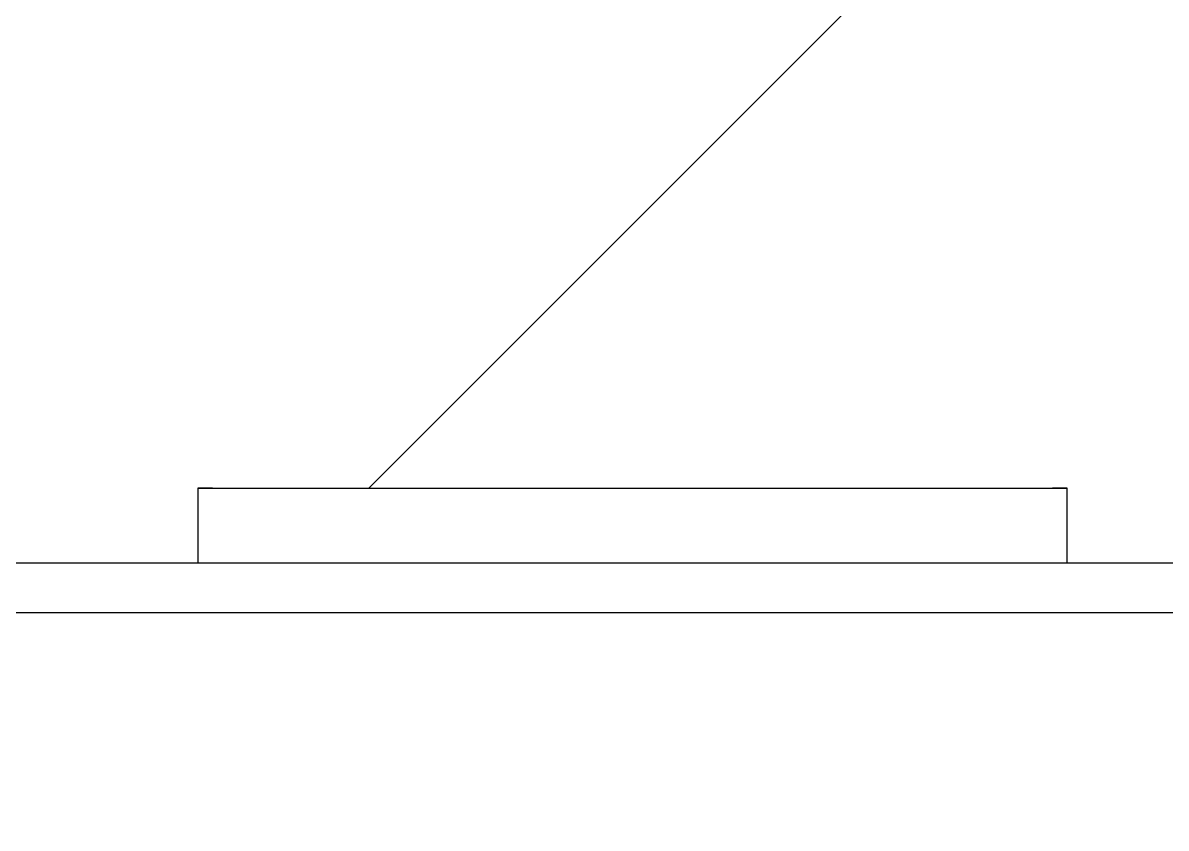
# Model space of a CAD drawing. Header units: millimetres. Extents: x 652937 to 1670132, y 1473552 to 2851037.
# Drawn here: x 818180.99 to 818227.01, y 1514611.74 to 1514644.15 of the extents above; entities that cross this region are included whole.
import ezdxf

# ---------------------------------------------------------------- set-up
doc = ezdxf.new("R2010")
doc.units = ezdxf.units.MM
doc.layers.add('000 - 0_HIDE_OBJ_FRAMING_DEF_SUB_1', color=1, linetype='Continuous')

# ---------------------------------------------------------------- blocks, each defined once
blk = doc.blocks.new('DPA_GM_Tactile Tile Line Base - Decision Tactile-24679764-ENT 3 ELE-4 Sheet')
at = {"layer": '000 - 0_HIDE_OBJ_FRAMING_DEF_SUB_1'}
for p, q in [((177465.9666191308, 102555.0000000003), (177465.9666191308, 102552.0000000003)), ((177466.5629171708, 102555.0000000002), (177465.9666191307, 102555.0000000002)), ((177465.9666191307, 102555.0000000002), (177466.5629171707, 102555.0000000002)), ((177465.9666191308, 102555.0000000003), (177465.9666191308, 102552.0000000003)), ((177466.5629171707, 102555.0000000002), (177465.9666191308, 102555.0000000002)), ((177465.9666191308, 102555.0000000002), (177466.5629171707, 102555.0000000002)), ((177465.9666191308, 102555.0000000003), (177465.9666191308, 102552.0000000003)), ((177466.5629171707, 102555.0000000002), (177465.9666191308, 102555.0000000002)), ((177465.9666191308, 102555.0000000002), (177466.5629171707, 102555.0000000002)), ((177465.9666191308, 102555.0000000003), (177465.9666191308, 102552.0000000003)), ((177466.5629171707, 102555.0000000002), (177465.9666191307, 102555.0000000002)), ((177465.9666191307, 102555.0000000002), (177466.5629171707, 102555.0000000002)), ((177465.9666191308, 102555.0000000003), (177465.9666191308, 102552.0000000003)), ((177466.5629171708, 102555.0000000002), (177465.9666191307, 102555.0000000002)), ((177465.9666191307, 102555.0000000002), (177466.5629171708, 102555.0000000002)), ((177465.9666191308, 102555.0000000003), (177465.9666191308, 102552.0000000003)), ((177466.5629171707, 102555.0000000002), (177465.9666191308, 102555.0000000002)), ((177465.9666191308, 102555.0000000002), (177466.5629171708, 102555.0000000002)), ((177465.9666191308, 102555.0000000003), (177465.9666191308, 102552.0000000003)), ((177466.5629171708, 102555.0000000002), (177465.9666191308, 102555.0000000002)), ((177465.9666191308, 102555.0000000002), (177466.5629171707, 102555.0000000002)), ((177465.9666191308, 102555.0000000003), (177465.9666191308, 102552.0000000003)), ((177466.5629171707, 102555.0000000002), (177465.9666191307, 102555.0000000002)), ((177465.9666191307, 102555.0000000002), (177466.5629171708, 102555.0000000002)), ((177465.9666191308, 102555.0000000003), (177465.9666191308, 102552.0000000003)), ((177466.5629171708, 102555.0000000002), (177465.9666191308, 102555.0000000002)), ((177465.9666191308, 102555.0000000002), (177466.5629171707, 102555.0000000002)), ((177465.9666191308, 102555.0000000003), (177465.9666191308, 102552.0000000003)), ((177466.5629171708, 102555.0000000002), (177465.9666191308, 102555.0000000002)), ((177465.9666191308, 102555.0000000002), (177466.5629171708, 102555.0000000002)), ((177465.9666191308, 102555.0000000003), (177465.9666191308, 102552.0000000003)), ((177466.5629171708, 102555.0000000002), (177465.9666191308, 102555.0000000002)), ((177465.9666191308, 102555.0000000002), (177466.5629171708, 102555.0000000002)), ((177465.9666191308, 102555.0000000003), (177465.9666191308, 102552.0000000003)), ((177466.5629171708, 102555.0000000002), (177465.9666191308, 102555.0000000002)), ((177465.9666191308, 102555.0000000002), (177466.5629171708, 102555.0000000002)), ((177465.9666191308, 102555.0000000003), (177465.9666191308, 102552.0000000003)), ((177466.5629171708, 102555.0000000002), (177465.9666191308, 102555.0000000002)), ((177465.9666191308, 102555.0000000002), (177466.5629171708, 102555.0000000002)), ((177465.9666191308, 102555.0000000003), (177465.9666191308, 102552.0000000003)), ((177466.5629171708, 102555.0000000002), (177465.9666191308, 102555.0000000002)), ((177465.9666191308, 102555.0000000002), (177466.5629171708, 102555.0000000002)), ((177465.9666191309, 102555.0000000003), (177465.9666191309, 102552.0000000003)), ((177466.5629171708, 102555.0000000002), (177465.9666191308, 102555.0000000002)), ((177465.9666191308, 102555.0000000002), (177466.5629171708, 102555.0000000002)), ((177465.9666191308, 102555.0000000003), (177465.9666191308, 102552.0000000003)), ((177466.5629171708, 102555.0000000002), (177465.9666191308, 102555.0000000002)), ((177465.9666191308, 102555.0000000002), (177466.5629171708, 102555.0000000002)), ((177465.9666191308, 102555.0000000003), (177465.9666191308, 102552.0000000003)), ((177466.5629171708, 102555.0000000002), (177465.9666191308, 102555.0000000002)), ((177465.9666191308, 102555.0000000002), (177466.5629171708, 102555.0000000002)), ((177465.9666191309, 102555.0000000003), (177465.9666191309, 102552.0000000003)), ((177466.5629171708, 102555.0000000002), (177465.9666191308, 102555.0000000002)), ((177465.9666191308, 102555.0000000002), (177466.5629171708, 102555.0000000002)), ((177465.9666191309, 102555.0000000003), (177465.9666191309, 102552.0000000003)), ((177466.5629171708, 102555.0000000002), (177465.9666191308, 102555.0000000002)), ((177465.9666191308, 102555.0000000002), (177466.5629171708, 102555.0000000002)), ((177465.9666191309, 102555.0000000003), (177465.9666191309, 102552.0000000003)), ((177466.5629171708, 102555.0000000002), (177465.9666191309, 102555.0000000002)), ((177465.9666191309, 102555.0000000002), (177466.5629171708, 102555.0000000002)), ((177465.9666191309, 102555.0000000003), (177465.9666191309, 102552.0000000003)), ((177466.5629171708, 102555.0000000002), (177465.9666191308, 102555.0000000002)), ((177465.9666191308, 102555.0000000002), (177466.5629171708, 102555.0000000002)), ((177465.9666191308, 102555.0000000003), (177465.9666191308, 102552.0000000003)), ((177466.5629171708, 102555.0000000002), (177465.9666191308, 102555.0000000002)), ((177465.9666191308, 102555.0000000002), (177466.5629171708, 102555.0000000002)), ((177465.9666191309, 102555.0000000003), (177465.9666191309, 102552.0000000003)), ((177466.5629171708, 102555.0000000002), (177465.9666191308, 102555.0000000002)), ((177465.9666191308, 102555.0000000002), (177466.5629171708, 102555.0000000002)), ((177465.9666191309, 102555.0000000003), (177465.9666191309, 102552.0000000003)), ((177466.5629171708, 102555.0000000002), (177465.9666191309, 102555.0000000002)), ((177465.9666191309, 102555.0000000002), (177466.5629171708, 102555.0000000002)), ((177465.9666191309, 102555.0000000003), (177465.9666191309, 102552.0000000003)), ((177466.5629171708, 102555.0000000002), (177465.9666191309, 102555.0000000002)), ((177465.9666191309, 102555.0000000002), (177466.5629171708, 102555.0000000002)), ((177465.9666191309, 102555.0000000003), (177465.9666191309, 102552.0000000003)), ((177466.5629171708, 102555.0000000002), (177465.9666191308, 102555.0000000002)), ((177465.9666191308, 102555.0000000002), (177466.5629171708, 102555.0000000002)), ((177465.9666191309, 102555.0000000003), (177465.9666191309, 102552.0000000003)), ((177466.5629171708, 102555.0000000002), (177465.9666191308, 102555.0000000002)), ((177465.9666191308, 102555.0000000002), (177466.5629171708, 102555.0000000002)), ((177465.9666191309, 102555.0000000003), (177465.9666191309, 102552.0000000003)), ((177466.5629171708, 102555.0000000002), (177465.9666191309, 102555.0000000002)), ((177465.9666191309, 102555.0000000002), (177466.5629171708, 102555.0000000002)), ((177465.9666191309, 102555.0000000003), (177465.9666191309, 102552.0000000003)), ((177466.5629171708, 102555.0000000002), (177465.9666191309, 102555.0000000002)), ((177465.9666191309, 102555.0000000002), (177466.5629171708, 102555.0000000002)), ((177465.9666191309, 102555.0000000003), (177465.9666191309, 102552.0000000003)), ((177466.5629171708, 102555.0000000002), (177465.9666191308, 102555.0000000002)), ((177465.9666191308, 102555.0000000002), (177466.5629171708, 102555.0000000002)), ((177465.9666191309, 102555.0000000003), (177465.9666191309, 102552.0000000003)), ((177466.5629171708, 102555.0000000002), (177465.9666191309, 102555.0000000002)), ((177465.9666191309, 102555.0000000002), (177466.5629171708, 102555.0000000002)), ((177465.966619131, 102555.0000000003), (177465.966619131, 102552.0000000003)), ((177466.5629171708, 102555.0000000002), (177465.9666191309, 102555.0000000002)), ((177465.9666191309, 102555.0000000002), (177466.5629171708, 102555.0000000002)), ((177465.9666191309, 102555.0000000003), (177465.9666191309, 102552.0000000003)), ((177466.5629171708, 102555.0000000002), (177465.9666191309, 102555.0000000002)), ((177465.9666191309, 102555.0000000002), (177466.5629171708, 102555.0000000002)), ((177465.966619131, 102555.0000000003), (177465.966619131, 102552.0000000003)), ((177466.5629171708, 102555.0000000002), (177465.9666191309, 102555.0000000002)), ((177465.9666191309, 102555.0000000002), (177466.5629171708, 102555.0000000002)), ((177465.9666191309, 102555.0000000003), (177465.9666191309, 102552.0000000003)), ((177466.5629171708, 102555.0000000002), (177465.9666191309, 102555.0000000002)), ((177465.9666191309, 102555.0000000002), (177466.5629171708, 102555.0000000002)), ((177465.966619131, 102555.0000000003), (177465.966619131, 102552.0000000003)), ((177466.5629171708, 102555.0000000002), (177465.9666191309, 102555.0000000002)), ((177465.9666191309, 102555.0000000002), (177466.5629171708, 102555.0000000002)), ((177465.966619131, 102555.0000000003), (177465.966619131, 102552.0000000003)), ((177466.5629171708, 102555.0000000002), (177465.9666191309, 102555.0000000002)), ((177465.9666191309, 102555.0000000002), (177466.5629171708, 102555.0000000002)), ((177465.966619131, 102555.0000000003), (177465.966619131, 102552.0000000003)), ((177466.5629171708, 102555.0000000002), (177465.9666191309, 102555.0000000002)), ((177465.9666191309, 102555.0000000002), (177466.5629171709, 102555.0000000002)), ((177465.966619131, 102555.0000000003), (177465.966619131, 102552.0000000003)), ((177466.5629171708, 102555.0000000002), (177465.9666191309, 102555.0000000002)), ((177465.9666191309, 102555.0000000002), (177466.5629171708, 102555.0000000002)), ((177465.966619131, 102555.0000000003), (177465.966619131, 102552.0000000003)), ((177466.5629171709, 102555.0000000002), (177465.9666191309, 102555.0000000002)), ((177465.9666191309, 102555.0000000002), (177466.5629171708, 102555.0000000002)), ((177465.966619131, 102555.0000000003), (177465.966619131, 102552.0000000003)), ((177466.5629171708, 102555.0000000002), (177465.9666191309, 102555.0000000002)), ((177465.9666191309, 102555.0000000002), (177466.5629171709, 102555.0000000002)), ((177465.966619131, 102555.0000000003), (177465.966619131, 102552.0000000003)), ((177466.5629171709, 102555.0000000002), (177465.966619131, 102555.0000000002)), ((177465.966619131, 102555.0000000002), (177466.5629171709, 102555.0000000002)), ((177465.966619131, 102555.0000000003), (177465.966619131, 102552.0000000003)), ((177466.5629171708, 102555.0000000002), (177465.9666191309, 102555.0000000002)), ((177465.9666191309, 102555.0000000002), (177466.5629171708, 102555.0000000002)), ((177465.966619131, 102555.0000000003), (177465.966619131, 102552.0000000003)), ((177466.5629171709, 102555.0000000002), (177465.966619131, 102555.0000000002)), ((177465.966619131, 102555.0000000002), (177466.5629171708, 102555.0000000002)), ((177465.966619131, 102555.0000000003), (177465.966619131, 102552.0000000003)), ((177466.5629171709, 102555.0000000002), (177465.966619131, 102555.0000000002)), ((177465.966619131, 102555.0000000002), (177466.5629171709, 102555.0000000002)), ((177465.966619131, 102555.0000000003), (177465.966619131, 102552.0000000003)), ((177466.5629171709, 102555.0000000002), (177465.966619131, 102555.0000000002)), ((177465.966619131, 102555.0000000002), (177466.5629171709, 102555.0000000002)), ((177465.966619131, 102555.0000000003), (177465.966619131, 102552.0000000003)), ((177466.5629171709, 102555.0000000002), (177465.966619131, 102555.0000000002)), ((177465.966619131, 102555.0000000002), (177466.5629171709, 102555.0000000002)), ((177465.966619131, 102555.0000000003), (177465.966619131, 102552.0000000003)), ((177466.5629171709, 102555.0000000002), (177465.966619131, 102555.0000000002)), ((177465.966619131, 102555.0000000002), (177466.5629171709, 102555.0000000002)), ((177465.966619131, 102555.0000000003), (177465.966619131, 102552.0000000003)), ((177466.5629171709, 102555.0000000002), (177465.966619131, 102555.0000000002)), ((177465.966619131, 102555.0000000002), (177466.5629171709, 102555.0000000002)), ((177465.966619131, 102555.0000000003), (177465.966619131, 102552.0000000003)), ((177466.5629171709, 102555.0000000002), (177465.966619131, 102555.0000000002)), ((177465.966619131, 102555.0000000002), (177466.5629171709, 102555.0000000002)), ((177465.966619131, 102555.0000000003), (177465.966619131, 102552.0000000003)), ((177466.5629171709, 102555.0000000002), (177465.966619131, 102555.0000000002)), ((177465.966619131, 102555.0000000002), (177466.5629171709, 102555.0000000002)), ((177465.966619131, 102555.0000000003), (177465.966619131, 102552.0000000003)), ((177466.5629171709, 102555.0000000002), (177465.966619131, 102555.0000000002)), ((177465.966619131, 102555.0000000002), (177466.5629171709, 102555.0000000002)), ((177465.966619131, 102555.0000000003), (177465.966619131, 102552.0000000003)), ((177466.562917171, 102555.0000000002), (177465.966619131, 102555.0000000002)), ((177465.966619131, 102555.0000000002), (177466.5629171709, 102555.0000000002)), ((177465.966619131, 102555.0000000003), (177465.966619131, 102552.0000000003)), ((177466.5629171709, 102555.0000000002), (177465.966619131, 102555.0000000002)), ((177465.966619131, 102555.0000000002), (177466.5629171709, 102555.0000000002)), ((177465.966619131, 102555.0000000003), (177465.966619131, 102552.0000000003)), ((177466.5629171709, 102555.0000000002), (177465.966619131, 102555.0000000002)), ((177465.966619131, 102555.0000000002), (177466.5629171709, 102555.0000000002)), ((177465.966619131, 102555.0000000003), (177465.966619131, 102552.0000000003)), ((177466.5629171709, 102555.0000000002), (177465.966619131, 102555.0000000002)), ((177465.966619131, 102555.0000000002), (177466.5629171709, 102555.0000000002)), ((177465.966619131, 102555.0000000003), (177465.966619131, 102552.0000000003)), ((177466.562917171, 102555.0000000002), (177465.966619131, 102555.0000000002)), ((177465.966619131, 102555.0000000002), (177466.5629171709, 102555.0000000002)), ((177465.966619131, 102555.0000000003), (177465.966619131, 102552.0000000003)), ((177466.5629171709, 102555.0000000002), (177465.966619131, 102555.0000000002)), ((177465.966619131, 102555.0000000002), (177466.562917171, 102555.0000000002)), ((177465.966619131, 102555.0000000003), (177465.966619131, 102552.0000000003)), ((177466.562917171, 102555.0000000002), (177465.966619131, 102555.0000000002)), ((177465.966619131, 102555.0000000002), (177466.5629171709, 102555.0000000002)), ((177465.966619131, 102555.0000000003), (177465.966619131, 102552.0000000003)), ((177466.5629171709, 102555.0000000002), (177465.966619131, 102555.0000000002)), ((177465.966619131, 102555.0000000002), (177466.562917171, 102555.0000000002)), ((177465.966619131, 102555.0000000003), (177465.966619131, 102552.0000000003)), ((177466.5629171709, 102555.0000000002), (177465.966619131, 102555.0000000002)), ((177465.966619131, 102555.0000000002), (177466.562917171, 102555.0000000002)), ((177465.966619131, 102555.0000000003), (177465.966619131, 102552.0000000003)), ((177466.562917171, 102555.0000000002), (177465.966619131, 102555.0000000002)), ((177465.966619131, 102555.0000000002), (177466.562917171, 102555.0000000002)), ((177465.966619131, 102555.0000000003), (177465.966619131, 102552.0000000003)), ((177466.562917171, 102555.0000000002), (177465.966619131, 102555.0000000002)), ((177465.966619131, 102555.0000000002), (177466.562917171, 102555.0000000002)), ((177465.9666191311, 102555.0000000003), (177465.9666191311, 102552.0000000003)), ((177466.562917171, 102555.0000000002), (177465.966619131, 102555.0000000002)), ((177465.966619131, 102555.0000000002), (177466.562917171, 102555.0000000002)), ((177465.966619131, 102555.0000000003), (177465.966619131, 102552.0000000003)), ((177466.562917171, 102555.0000000002), (177465.966619131, 102555.0000000002)), ((177465.966619131, 102555.0000000002), (177466.562917171, 102555.0000000002)), ((177465.966619131, 102555.0000000003), (177465.966619131, 102552.0000000003)), ((177466.562917171, 102555.0000000002), (177465.966619131, 102555.0000000002)), ((177465.966619131, 102555.0000000002), (177466.562917171, 102555.0000000002)), ((177465.9666191311, 102555.0000000003), (177465.9666191311, 102552.0000000003)), ((177466.562917171, 102555.0000000002), (177465.966619131, 102555.0000000002)), ((177465.966619131, 102555.0000000002), (177466.562917171, 102555.0000000002)), ((177465.9666191311, 102555.0000000003), (177465.9666191311, 102552.0000000003)), ((177466.562917171, 102555.0000000002), (177465.966619131, 102555.0000000002)), ((177465.966619131, 102555.0000000002), (177466.562917171, 102555.0000000002)), ((177465.966619131, 102555.0000000003), (177465.966619131, 102552.0000000003)), ((177466.562917171, 102555.0000000002), (177465.966619131, 102555.0000000002)), ((177465.966619131, 102555.0000000002), (177466.562917171, 102555.0000000002)), ((177465.966619131, 102555.0000000003), (177465.966619131, 102552.0000000003)), ((177466.562917171, 102555.0000000002), (177465.966619131, 102555.0000000002)), ((177465.966619131, 102555.0000000002), (177466.562917171, 102555.0000000002)), ((177465.9666191311, 102555.0000000003), (177465.9666191311, 102552.0000000003)), ((177466.562917171, 102555.0000000002), (177465.966619131, 102555.0000000002)), ((177465.966619131, 102555.0000000002), (177466.562917171, 102555.0000000002)), ((177465.9666191311, 102555.0000000003), (177465.9666191311, 102552.0000000003)), ((177466.562917171, 102555.0000000002), (177465.9666191311, 102555.0000000002)), ((177465.9666191311, 102555.0000000002), (177466.562917171, 102555.0000000002)), ((177465.9666191311, 102555.0000000003), (177465.9666191311, 102552.0000000003)), ((177466.562917171, 102555.0000000002), (177465.966619131, 102555.0000000002)), ((177465.966619131, 102555.0000000002), (177466.562917171, 102555.0000000002)), ((177465.9666191311, 102555.0000000003), (177465.9666191311, 102552.0000000003)), ((177466.562917171, 102555.0000000002), (177465.966619131, 102555.0000000002)), ((177465.966619131, 102555.0000000002), (177466.562917171, 102555.0000000002)), ((177465.9666191311, 102555.0000000003), (177465.9666191311, 102552.0000000003)), ((177466.562917171, 102555.0000000002), (177465.966619131, 102555.0000000002)), ((177465.966619131, 102555.0000000002), (177466.562917171, 102555.0000000002)), ((177465.9666191311, 102555.0000000003), (177465.9666191311, 102552.0000000003)), ((177466.562917171, 102555.0000000002), (177465.9666191311, 102555.0000000002)), ((177465.9666191311, 102555.0000000002), (177466.562917171, 102555.0000000002)), ((177465.9666191311, 102555.0000000003), (177465.9666191311, 102552.0000000003)), ((177466.562917171, 102555.0000000002), (177465.9666191311, 102555.0000000002)), ((177465.9666191311, 102555.0000000002), (177466.562917171, 102555.0000000002)), ((177465.9666191311, 102555.0000000003), (177465.9666191311, 102552.0000000003)), ((177466.562917171, 102555.0000000002), (177465.9666191311, 102555.0000000002)), ((177465.9666191311, 102555.0000000002), (177466.562917171, 102555.0000000002)), ((177465.9666191311, 102555.0000000003), (177465.9666191311, 102552.0000000003)), ((177466.562917171, 102555.0000000002), (177465.966619131, 102555.0000000002)), ((177465.966619131, 102555.0000000002), (177466.562917171, 102555.0000000002)), ((177465.9666191311, 102555.0000000003), (177465.9666191311, 102552.0000000003)), ((177466.562917171, 102555.0000000002), (177465.9666191311, 102555.0000000002)), ((177465.9666191311, 102555.0000000002), (177466.562917171, 102555.0000000002)), ((177465.9666191311, 102555.0000000003), (177465.9666191311, 102552.0000000003)), ((177466.562917171, 102555.0000000002), (177465.9666191311, 102555.0000000002)), ((177465.9666191311, 102555.0000000002), (177466.562917171, 102555.0000000002)), ((177465.9666191311, 102555.0000000003), (177465.9666191311, 102552.0000000003)), ((177466.562917171, 102555.0000000002), (177465.9666191311, 102555.0000000002)), ((177465.9666191311, 102555.0000000002), (177466.562917171, 102555.0000000002)), ((177465.9666191311, 102555.0000000003), (177465.9666191311, 102552.0000000003)), ((177466.562917171, 102555.0000000002), (177465.9666191311, 102555.0000000002)), ((177465.9666191311, 102555.0000000002), (177466.562917171, 102555.0000000002)), ((177465.9666191312, 102555.0000000003), (177465.9666191312, 102552.0000000003)), ((177466.562917171, 102555.0000000002), (177465.9666191311, 102555.0000000002)), ((177465.9666191311, 102555.0000000002), (177466.562917171, 102555.0000000002)), ((177465.9666191311, 102555.0000000003), (177465.9666191311, 102552.0000000003)), ((177466.562917171, 102555.0000000002), (177465.9666191311, 102555.0000000002)), ((177465.9666191311, 102555.0000000002), (177466.562917171, 102555.0000000002)), ((177465.9666191312, 102555.0000000003), (177465.9666191312, 102552.0000000003)), ((177466.562917171, 102555.0000000002), (177465.9666191311, 102555.0000000002)), ((177465.9666191311, 102555.0000000002), (177466.562917171, 102555.0000000002)), ((177465.9666191312, 102555.0000000003), (177465.9666191312, 102552.0000000003)), ((177466.562917171, 102555.0000000002), (177465.9666191311, 102555.0000000002)), ((177465.9666191311, 102555.0000000002), (177466.562917171, 102555.0000000002)), ((177465.9666191311, 102555.0000000003), (177465.9666191311, 102552.0000000003)), ((177466.562917171, 102555.0000000002), (177465.9666191311, 102555.0000000002)), ((177465.9666191311, 102555.0000000002), (177466.562917171, 102555.0000000002)), ((177465.9666191312, 102555.0000000003), (177465.9666191312, 102552.0000000003)), ((177466.562917171, 102555.0000000002), (177465.9666191311, 102555.0000000002)), ((177465.9666191311, 102555.0000000002), (177466.562917171, 102555.0000000002)), ((177465.9666191312, 102555.0000000003), (177465.9666191312, 102552.0000000003)), ((177466.562917171, 102555.0000000002), (177465.9666191311, 102555.0000000002)), ((177465.9666191311, 102555.0000000002), (177466.5629171711, 102555.0000000002)), ((177465.9666191312, 102555.0000000003), (177465.9666191312, 102552.0000000003)), ((177466.562917171, 102555.0000000002), (177465.9666191311, 102555.0000000002)), ((177465.9666191311, 102555.0000000002), (177466.562917171, 102555.0000000002)), ((177465.9666191312, 102555.0000000003), (177465.9666191312, 102552.0000000003)), ((177466.5629171711, 102555.0000000002), (177465.9666191311, 102555.0000000002)), ((177465.9666191311, 102555.0000000002), (177466.562917171, 102555.0000000002)), ((177465.9666191312, 102555.0000000003), (177465.9666191312, 102552.0000000003)), ((177466.562917171, 102555.0000000002), (177465.9666191311, 102555.0000000002)), ((177465.9666191311, 102555.0000000002), (177466.5629171711, 102555.0000000002)), ((177465.9666191312, 102555.0000000003), (177465.9666191312, 102552.0000000003)), ((177466.5629171711, 102555.0000000002), (177465.9666191312, 102555.0000000002)), ((177465.9666191312, 102555.0000000002), (177466.5629171711, 102555.0000000002)), ((177465.9666191312, 102555.0000000003), (177465.9666191312, 102552.0000000003)), ((177466.5629171711, 102555.0000000002), (177465.9666191311, 102555.0000000002)), ((177465.9666191311, 102555.0000000002), (177466.562917171, 102555.0000000002)), ((177465.9666191312, 102555.0000000003), (177465.9666191312, 102552.0000000003)), ((177466.562917171, 102555.0000000002), (177465.9666191312, 102555.0000000002)), ((177465.9666191312, 102555.0000000002), (177466.5629171711, 102555.0000000002)), ((177465.9666191312, 102555.0000000003), (177465.9666191312, 102552.0000000003)), ((177466.5629171711, 102555.0000000002), (177465.9666191312, 102555.0000000002)), ((177465.9666191312, 102555.0000000002), (177466.5629171711, 102555.0000000002)), ((177465.9666191312, 102555.0000000003), (177465.9666191312, 102552.0000000003)), ((177466.5629171711, 102555.0000000002), (177465.9666191312, 102555.0000000002)), ((177465.9666191312, 102555.0000000002), (177466.5629171711, 102555.0000000002)), ((177465.9666191312, 102555.0000000003), (177465.9666191312, 102552.0000000003)), ((177466.5629171711, 102555.0000000002), (177465.9666191312, 102555.0000000002)), ((177465.9666191312, 102555.0000000002), (177466.5629171711, 102555.0000000002)), ((177465.9666191312, 102555.0000000003), (177465.9666191312, 102552.0000000003)), ((177466.5629171711, 102555.0000000002), (177465.9666191312, 102555.0000000002)), ((177465.9666191312, 102555.0000000002), (177466.5629171711, 102555.0000000002)), ((177465.9666191312, 102555.0000000003), (177465.9666191312, 102552.0000000003)), ((177466.5629171711, 102555.0000000002), (177465.9666191312, 102555.0000000002)), ((177465.9666191312, 102555.0000000002), (177466.5629171711, 102555.0000000002)), ((177465.9666191312, 102555.0000000003), (177465.9666191312, 102552.0000000003)), ((177466.5629171711, 102555.0000000002), (177465.9666191312, 102555.0000000002)), ((177465.9666191312, 102555.0000000002), (177466.5629171711, 102555.0000000002)), ((177465.9666191312, 102555.0000000003), (177465.9666191312, 102552.0000000003)), ((177466.5629171711, 102555.0000000002), (177465.9666191312, 102555.0000000002)), ((177465.9666191312, 102555.0000000002), (177466.5629171712, 102555.0000000002)), ((177465.9666191312, 102555.0000000003), (177465.9666191312, 102552.0000000003)), ((177466.5629171712, 102555.0000000002), (177465.9666191312, 102555.0000000002)), ((177465.9666191312, 102555.0000000002), (177466.5629171711, 102555.0000000002)), ((177465.9666191312, 102555.0000000003), (177465.9666191312, 102552.0000000003)), ((177466.5629171712, 102555.0000000002), (177465.9666191312, 102555.0000000002)), ((177465.9666191312, 102555.0000000002), (177466.5629171712, 102555.0000000002)), ((177465.9666191312, 102555.0000000003), (177465.9666191312, 102552.0000000003)), ((177466.5629171711, 102555.0000000002), (177465.9666191312, 102555.0000000002)), ((177465.9666191312, 102555.0000000002), (177466.5629171712, 102555.0000000002)), ((177465.9666191313, 102555.0000000003), (177465.9666191313, 102552.0000000003)), ((177466.5629171711, 102555.0000000002), (177465.9666191312, 102555.0000000002)), ((177465.9666191312, 102555.0000000002), (177466.5629171712, 102555.0000000002)), ((177465.9666191312, 102555.0000000003), (177465.9666191312, 102552.0000000003)), ((177466.5629171712, 102555.0000000002), (177465.9666191312, 102555.0000000002)), ((177465.9666191312, 102555.0000000002), (177466.5629171712, 102555.0000000002)), ((177465.9666191312, 102555.0000000003), (177465.9666191312, 102552.0000000003)), ((177466.5629171712, 102555.0000000002), (177465.9666191312, 102555.0000000002)), ((177465.9666191312, 102555.0000000002), (177466.5629171712, 102555.0000000002)), ((177465.9666191313, 102555.0000000003), (177465.9666191313, 102552.0000000003)), ((177466.5629171712, 102555.0000000002), (177465.9666191312, 102555.0000000002)), ((177465.9666191312, 102555.0000000002), (177466.5629171712, 102555.0000000002)), ((177465.9666191313, 102555.0000000003), (177465.9666191313, 102552.0000000003)), ((177466.5629171712, 102555.0000000002), (177465.9666191312, 102555.0000000002)), ((177465.9666191312, 102555.0000000002), (177466.5629171712, 102555.0000000002)), ((177465.9666191312, 102555.0000000003), (177465.9666191312, 102552.0000000003)), ((177466.5629171712, 102555.0000000002), (177465.9666191312, 102555.0000000002)), ((177465.9666191312, 102555.0000000002), (177466.5629171712, 102555.0000000002)), ((177465.9666191313, 102555.0000000003), (177465.9666191313, 102552.0000000003)), ((177466.5629171712, 102555.0000000002), (177465.9666191312, 102555.0000000002)), ((177465.9666191312, 102555.0000000002), (177466.5629171712, 102555.0000000002)), ((177465.9666191313, 102555.0000000003), (177465.9666191313, 102552.0000000003)), ((177466.5629171712, 102555.0000000002), (177465.9666191312, 102555.0000000002)), ((177465.9666191312, 102555.0000000002), (177500.9666191313, 102555.0000000002)), ((177465.9666191312, 102555.0000000003), (177465.9666191312, 102552.0000000003)), ((177466.5629171711, 102555.0000000002), (177465.9666191312, 102555.0000000002)), ((177465.9666191312, 102555.0000000002), (177466.5629171711, 102555.0000000002)), ((177465.9666191312, 102555.0000000003), (177465.9666191312, 102552.0000000003)), ((177466.5629171711, 102555.0000000002), (177465.9666191312, 102555.0000000002)), ((177465.9666191312, 102555.0000000002), (177466.5629171711, 102555.0000000002)), ((177465.9666191312, 102555.0000000003), (177465.9666191312, 102552.0000000003)), ((177466.5629171711, 102555.0000000002), (177465.9666191312, 102555.0000000002)), ((177465.9666191312, 102555.0000000002), (177466.5629171711, 102555.0000000002)), ((177465.9666191312, 102555.0000000003), (177465.9666191312, 102552.0000000003)), ((177466.5629171711, 102555.0000000002), (177465.9666191312, 102555.0000000002)), ((177465.9666191312, 102555.0000000002), (177466.5629171711, 102555.0000000002)), ((177465.9666191312, 102555.0000000003), (177465.9666191312, 102552.0000000003)), ((177466.5629171711, 102555.0000000002), (177465.9666191312, 102555.0000000002)), ((177465.9666191312, 102555.0000000002), (177466.5629171711, 102555.0000000002)), ((177465.9666191312, 102555.0000000003), (177465.9666191312, 102552.0000000003)), ((177466.5629171711, 102555.0000000002), (177465.9666191312, 102555.0000000002)), ((177465.9666191312, 102555.0000000002), (177466.5629171711, 102555.0000000002)), ((177500.9666191307, 102555.0000000002), (177500.3703210909, 102555.0000000002)), ((177500.3703210908, 102555.0000000002), (177500.9666191307, 102555.0000000002)), ((177500.9666191308, 102555.0000000002), (177500.3703210908, 102555.0000000002)), ((177500.3703210908, 102555.0000000002), (177500.9666191308, 102555.0000000002)), ((177500.9666191308, 102555.0000000002), (177500.3703210908, 102555.0000000002)), ((177500.3703210909, 102555.0000000002), (177500.9666191308, 102555.0000000002)), ((177500.9666191307, 102555.0000000002), (177500.3703210909, 102555.0000000002)), ((177500.3703210909, 102555.0000000002), (177500.9666191307, 102555.0000000002)), ((177500.9666191308, 102555.0000000002), (177500.3703210909, 102555.0000000002)), ((177500.3703210909, 102555.0000000002), (177500.9666191308, 102555.0000000002)), ((177500.9666191309, 102555.0000000002), (177500.3703210908, 102555.0000000002)), ((177500.3703210908, 102555.0000000002), (177500.9666191309, 102555.0000000002)), ((177500.9666191308, 102555.0000000002), (177500.3703210909, 102555.0000000002)), ((177500.3703210908, 102555.0000000002), (177500.9666191308, 102555.0000000002)), ((177500.9666191307, 102555.0000000002), (177500.3703210909, 102555.0000000002)), ((177500.3703210909, 102555.0000000002), (177500.9666191307, 102555.0000000002)), ((177500.9666191308, 102555.0000000002), (177500.3703210909, 102555.0000000002)), ((177500.3703210909, 102555.0000000002), (177500.9666191308, 102555.0000000002)), ((177500.9666191308, 102555.0000000002), (177500.3703210909, 102555.0000000002)), ((177500.3703210908, 102555.0000000002), (177500.9666191308, 102555.0000000002)), ((177500.9666191308, 102555.0000000002), (177500.3703210909, 102555.0000000002)), ((177500.3703210909, 102555.0000000002), (177500.9666191308, 102555.0000000002)), ((177500.9666191309, 102555.0000000002), (177500.3703210909, 102555.0000000002)), ((177500.3703210909, 102555.0000000002), (177500.9666191309, 102555.0000000002)), ((177500.9666191308, 102555.0000000002), (177500.3703210909, 102555.0000000002)), ((177500.3703210909, 102555.0000000002), (177500.9666191308, 102555.0000000002)), ((177500.9666191308, 102555.0000000002), (177500.3703210909, 102555.0000000002)), ((177500.3703210909, 102555.0000000002), (177500.9666191308, 102555.0000000002)), ((177500.9666191308, 102555.0000000002), (177500.3703210909, 102555.0000000002)), ((177500.3703210909, 102555.0000000002), (177500.9666191308, 102555.0000000002)), ((177500.9666191308, 102555.0000000002), (177500.3703210909, 102555.0000000002)), ((177500.3703210909, 102555.0000000002), (177500.9666191308, 102555.0000000002)), ((177500.9666191309, 102555.0000000002), (177500.3703210909, 102555.0000000002)), ((177500.3703210909, 102555.0000000002), (177500.9666191309, 102555.0000000002)), ((177500.9666191309, 102555.0000000002), (177500.3703210909, 102555.0000000002)), ((177500.3703210909, 102555.0000000002), (177500.9666191309, 102555.0000000002)), ((177500.9666191308, 102555.0000000002), (177500.3703210909, 102555.0000000002)), ((177500.3703210909, 102555.0000000002), (177500.9666191308, 102555.0000000002)), ((177500.9666191309, 102555.0000000002), (177500.3703210909, 102555.0000000002)), ((177500.3703210909, 102555.0000000002), (177500.9666191309, 102555.0000000002)), ((177500.9666191308, 102555.0000000002), (177500.3703210909, 102555.0000000002)), ((177500.3703210909, 102555.0000000002), (177500.9666191308, 102555.0000000002)), ((177500.9666191308, 102555.0000000002), (177500.3703210909, 102555.0000000002)), ((177500.3703210909, 102555.0000000002), (177500.9666191308, 102555.0000000002)), ((177500.9666191309, 102555.0000000002), (177500.3703210909, 102555.0000000002)), ((177500.3703210909, 102555.0000000002), (177500.9666191309, 102555.0000000002)), ((177500.9666191309, 102555.0000000002), (177500.3703210909, 102555.0000000002)), ((177500.3703210909, 102555.0000000002), (177500.9666191309, 102555.0000000002)), ((177500.9666191309, 102555.0000000002), (177500.3703210909, 102555.0000000002)), ((177500.3703210909, 102555.0000000002), (177500.9666191309, 102555.0000000002)), ((177500.9666191309, 102555.0000000002), (177500.3703210909, 102555.0000000002)), ((177500.3703210909, 102555.0000000002), (177500.9666191309, 102555.0000000002)), ((177500.9666191309, 102555.0000000002), (177500.3703210909, 102555.0000000002)), ((177500.3703210909, 102555.0000000002), (177500.9666191309, 102555.0000000002)), ((177500.9666191309, 102555.0000000002), (177500.3703210909, 102555.0000000002)), ((177500.3703210909, 102555.0000000002), (177500.9666191309, 102555.0000000002)), ((177500.9666191309, 102555.0000000002), (177500.3703210909, 102555.0000000002)), ((177500.3703210909, 102555.0000000002), (177500.9666191309, 102555.0000000002)), ((177500.9666191309, 102555.0000000002), (177500.3703210909, 102555.0000000002)), ((177500.3703210909, 102555.0000000002), (177500.9666191309, 102555.0000000002)), ((177500.9666191309, 102555.0000000002), (177500.3703210909, 102555.0000000002)), ((177500.3703210909, 102555.0000000002), (177500.9666191309, 102555.0000000002)), ((177500.9666191309, 102555.0000000002), (177500.3703210909, 102555.0000000002)), ((177500.3703210909, 102555.0000000002), (177500.9666191309, 102555.0000000002)), ((177500.9666191309, 102555.0000000002), (177500.3703210909, 102555.0000000002)), ((177500.3703210909, 102555.0000000002), (177500.9666191309, 102555.0000000002)), ((177500.9666191309, 102555.0000000002), (177500.370321091, 102555.0000000002)), ((177500.3703210909, 102555.0000000002), (177500.9666191309, 102555.0000000002)), ((177500.9666191309, 102555.0000000002), (177500.3703210909, 102555.0000000002)), ((177500.370321091, 102555.0000000002), (177500.9666191309, 102555.0000000002)), ((177500.9666191309, 102555.0000000002), (177500.3703210909, 102555.0000000002)), ((177500.3703210909, 102555.0000000002), (177500.9666191309, 102555.0000000002)), ((177500.9666191309, 102555.0000000002), (177500.3703210909, 102555.0000000002)), ((177500.3703210909, 102555.0000000002), (177500.9666191309, 102555.0000000002)), ((177500.9666191309, 102555.0000000002), (177500.370321091, 102555.0000000002)), ((177500.370321091, 102555.0000000002), (177500.9666191309, 102555.0000000002)), ((177500.9666191309, 102555.0000000002), (177500.3703210909, 102555.0000000002)), ((177500.370321091, 102555.0000000002), (177500.9666191309, 102555.0000000002)), ((177500.9666191309, 102555.0000000002), (177500.370321091, 102555.0000000002)), ((177500.3703210909, 102555.0000000002), (177500.9666191309, 102555.0000000002)), ((177500.966619131, 102555.0000000002), (177500.3703210909, 102555.0000000002)), ((177500.370321091, 102555.0000000002), (177500.966619131, 102555.0000000002)), ((177500.966619131, 102555.0000000002), (177500.370321091, 102555.0000000002)), ((177500.3703210909, 102555.0000000002), (177500.966619131, 102555.0000000002)), ((177500.9666191309, 102555.0000000002), (177500.370321091, 102555.0000000002)), ((177500.370321091, 102555.0000000002), (177500.9666191309, 102555.0000000002)), ((177500.9666191309, 102555.0000000002), (177500.370321091, 102555.0000000002)), ((177500.370321091, 102555.0000000002), (177500.9666191309, 102555.0000000002)), ((177500.9666191309, 102555.0000000002), (177500.370321091, 102555.0000000002)), ((177500.370321091, 102555.0000000002), (177500.9666191309, 102555.0000000002)), ((177500.9666191309, 102555.0000000002), (177500.370321091, 102555.0000000002)), ((177500.370321091, 102555.0000000002), (177500.9666191309, 102555.0000000002)), ((177500.966619131, 102555.0000000002), (177500.370321091, 102555.0000000002)), ((177500.370321091, 102555.0000000002), (177500.966619131, 102555.0000000002)), ((177500.966619131, 102555.0000000002), (177500.370321091, 102555.0000000002)), ((177500.370321091, 102555.0000000002), (177500.966619131, 102555.0000000002)), ((177500.9666191309, 102555.0000000002), (177500.370321091, 102555.0000000002)), ((177500.370321091, 102555.0000000002), (177500.9666191309, 102555.0000000002)), ((177500.966619131, 102555.0000000002), (177500.370321091, 102555.0000000002)), ((177500.370321091, 102555.0000000002), (177500.966619131, 102555.0000000002)), ((177500.9666191309, 102555.0000000002), (177500.370321091, 102555.0000000002)), ((177500.370321091, 102555.0000000002), (177500.9666191309, 102555.0000000002)), ((177500.9666191309, 102555.0000000002), (177500.370321091, 102555.0000000002)), ((177500.3703210911, 102555.0000000002), (177500.9666191309, 102555.0000000002)), ((177500.966619131, 102555.0000000002), (177500.3703210911, 102555.0000000002)), ((177500.370321091, 102555.0000000002), (177500.966619131, 102555.0000000002)), ((177500.966619131, 102555.0000000002), (177500.370321091, 102555.0000000002)), ((177500.370321091, 102555.0000000002), (177500.966619131, 102555.0000000002)), ((177500.966619131, 102555.0000000002), (177500.370321091, 102555.0000000002)), ((177500.370321091, 102555.0000000002), (177500.966619131, 102555.0000000002)), ((177500.966619131, 102555.0000000002), (177500.3703210911, 102555.0000000002)), ((177500.3703210911, 102555.0000000002), (177500.966619131, 102555.0000000002)), ((177500.966619131, 102555.0000000002), (177500.3703210911, 102555.0000000002)), ((177500.3703210911, 102555.0000000002), (177500.966619131, 102555.0000000002)), ((177500.966619131, 102555.0000000002), (177500.370321091, 102555.0000000002)), ((177500.3703210911, 102555.0000000002), (177500.966619131, 102555.0000000002)), ((177500.966619131, 102555.0000000002), (177500.370321091, 102555.0000000002)), ((177500.370321091, 102555.0000000002), (177500.966619131, 102555.0000000002)), ((177500.966619131, 102555.0000000002), (177500.3703210911, 102555.0000000002)), ((177500.3703210911, 102555.0000000002), (177500.966619131, 102555.0000000002)), ((177500.966619131, 102555.0000000002), (177500.3703210911, 102555.0000000002)), ((177500.3703210911, 102555.0000000002), (177500.966619131, 102555.0000000002)), ((177500.966619131, 102555.0000000002), (177500.3703210911, 102555.0000000002)), ((177500.3703210911, 102555.0000000002), (177500.966619131, 102555.0000000002)), ((177500.966619131, 102555.0000000002), (177500.370321091, 102555.0000000002)), ((177500.3703210911, 102555.0000000002), (177500.966619131, 102555.0000000002)), ((177500.966619131, 102555.0000000002), (177500.3703210911, 102555.0000000002)), ((177500.3703210911, 102555.0000000002), (177500.966619131, 102555.0000000002)), ((177500.966619131, 102555.0000000002), (177500.3703210911, 102555.0000000002)), ((177500.3703210911, 102555.0000000002), (177500.966619131, 102555.0000000002)), ((177500.9666191311, 102555.0000000002), (177500.3703210911, 102555.0000000002)), ((177500.3703210911, 102555.0000000002), (177500.9666191311, 102555.0000000002)), ((177500.966619131, 102555.0000000002), (177500.3703210911, 102555.0000000002)), ((177500.3703210911, 102555.0000000002), (177500.966619131, 102555.0000000002)), ((177500.966619131, 102555.0000000002), (177500.3703210911, 102555.0000000002)), ((177500.3703210911, 102555.0000000002), (177500.966619131, 102555.0000000002)), ((177500.966619131, 102555.0000000002), (177500.3703210911, 102555.0000000002)), ((177500.3703210911, 102555.0000000002), (177500.966619131, 102555.0000000002)), ((177500.966619131, 102555.0000000002), (177500.3703210911, 102555.0000000002)), ((177500.3703210911, 102555.0000000002), (177500.966619131, 102555.0000000002)), ((177500.9666191311, 102555.0000000002), (177500.3703210911, 102555.0000000002)), ((177500.3703210911, 102555.0000000002), (177500.9666191311, 102555.0000000002)), ((177500.9666191311, 102555.0000000002), (177500.3703210911, 102555.0000000002)), ((177500.3703210911, 102555.0000000002), (177500.9666191311, 102555.0000000002)), ((177500.966619131, 102555.0000000002), (177500.3703210911, 102555.0000000002)), ((177500.3703210911, 102555.0000000002), (177500.966619131, 102555.0000000002)), ((177500.966619131, 102555.0000000002), (177500.3703210911, 102555.0000000002)), ((177500.3703210911, 102555.0000000002), (177500.966619131, 102555.0000000002)), ((177500.9666191311, 102555.0000000002), (177500.3703210911, 102555.0000000002)), ((177500.3703210911, 102555.0000000002), (177500.9666191311, 102555.0000000002)), ((177500.9666191311, 102555.0000000002), (177500.3703210911, 102555.0000000002)), ((177500.3703210911, 102555.0000000002), (177500.9666191311, 102555.0000000002)), ((177500.9666191311, 102555.0000000002), (177500.3703210911, 102555.0000000002)), ((177500.3703210911, 102555.0000000002), (177500.9666191311, 102555.0000000002)), ((177500.9666191311, 102555.0000000002), (177500.3703210911, 102555.0000000002)), ((177500.3703210911, 102555.0000000002), (177500.9666191311, 102555.0000000002)), ((177500.9666191311, 102555.0000000002), (177500.3703210911, 102555.0000000002)), ((177500.3703210911, 102555.0000000002), (177500.9666191311, 102555.0000000002)), ((177500.9666191311, 102555.0000000002), (177500.3703210911, 102555.0000000002)), ((177500.3703210911, 102555.0000000002), (177500.9666191311, 102555.0000000002)), ((177500.9666191311, 102555.0000000002), (177500.3703210911, 102555.0000000002)), ((177500.3703210911, 102555.0000000002), (177500.9666191311, 102555.0000000002)), ((177500.9666191311, 102555.0000000002), (177500.3703210911, 102555.0000000002)), ((177500.3703210911, 102555.0000000002), (177500.9666191311, 102555.0000000002)), ((177500.9666191311, 102555.0000000002), (177500.3703210911, 102555.0000000002)), ((177500.3703210911, 102555.0000000002), (177500.9666191311, 102555.0000000002)), ((177500.9666191311, 102555.0000000002), (177500.3703210911, 102555.0000000002)), ((177500.3703210911, 102555.0000000002), (177500.9666191311, 102555.0000000002)), ((177500.9666191311, 102555.0000000002), (177500.3703210911, 102555.0000000002)), ((177500.3703210911, 102555.0000000002), (177500.9666191311, 102555.0000000002)), ((177500.9666191311, 102555.0000000002), (177500.3703210912, 102555.0000000002)), ((177500.3703210911, 102555.0000000002), (177500.9666191311, 102555.0000000002)), ((177500.9666191311, 102555.0000000002), (177500.3703210911, 102555.0000000002)), ((177500.3703210912, 102555.0000000002), (177500.9666191311, 102555.0000000002)), ((177500.9666191311, 102555.0000000002), (177500.3703210911, 102555.0000000002)), ((177500.3703210911, 102555.0000000002), (177500.9666191311, 102555.0000000002)), ((177500.9666191311, 102555.0000000002), (177500.3703210911, 102555.0000000002)), ((177500.3703210911, 102555.0000000002), (177500.9666191311, 102555.0000000002)), ((177500.9666191311, 102555.0000000002), (177500.3703210912, 102555.0000000002)), ((177500.3703210911, 102555.0000000002), (177500.9666191311, 102555.0000000002)), ((177500.9666191311, 102555.0000000002), (177500.3703210911, 102555.0000000002)), ((177500.3703210912, 102555.0000000002), (177500.9666191311, 102555.0000000002)), ((177500.9666191311, 102555.0000000002), (177500.3703210912, 102555.0000000002)), ((177500.3703210911, 102555.0000000002), (177500.9666191311, 102555.0000000002)), ((177500.9666191311, 102555.0000000002), (177500.3703210911, 102555.0000000002)), ((177500.3703210912, 102555.0000000002), (177500.9666191311, 102555.0000000002)), ((177500.9666191311, 102555.0000000002), (177500.3703210912, 102555.0000000002)), ((177500.3703210911, 102555.0000000002), (177500.9666191311, 102555.0000000002)), ((177500.9666191311, 102555.0000000002), (177500.3703210912, 102555.0000000002)), ((177500.3703210911, 102555.0000000002), (177500.9666191311, 102555.0000000002)), ((177500.9666191312, 102555.0000000002), (177500.3703210912, 102555.0000000002)), ((177500.3703210912, 102555.0000000002), (177500.9666191312, 102555.0000000002)), ((177500.9666191312, 102555.0000000002), (177500.3703210912, 102555.0000000002)), ((177500.3703210912, 102555.0000000002), (177500.9666191312, 102555.0000000002)), ((177500.9666191311, 102555.0000000002), (177500.3703210912, 102555.0000000002)), ((177500.3703210913, 102555.0000000002), (177500.9666191311, 102555.0000000002)), ((177500.9666191312, 102555.0000000002), (177500.3703210913, 102555.0000000002)), ((177500.3703210912, 102555.0000000002), (177500.9666191312, 102555.0000000002)), ((177500.9666191311, 102555.0000000002), (177500.3703210912, 102555.0000000002)), ((177500.3703210912, 102555.0000000002), (177500.9666191311, 102555.0000000002)), ((177500.9666191313, 102555.0000000002), (177500.3703210912, 102555.0000000002)), ((177500.3703210912, 102555.0000000002), (177500.9666191313, 102555.0000000002)), ((177500.9666191312, 102555.0000000002), (177500.3703210913, 102555.0000000002)), ((177500.3703210912, 102555.0000000002), (177500.9666191312, 102555.0000000002)), ((177500.9666191312, 102555.0000000002), (177500.3703210913, 102555.0000000002)), ((177500.3703210913, 102555.0000000002), (177500.9666191312, 102555.0000000002)), ((177500.9666191312, 102555.0000000002), (177500.3703210912, 102555.0000000002)), ((177500.3703210913, 102555.0000000002), (177500.9666191312, 102555.0000000002)), ((177500.9666191312, 102555.0000000002), (177500.3703210913, 102555.0000000002)), ((177500.3703210912, 102555.0000000002), (177500.9666191312, 102555.0000000002)), ((177500.9666191312, 102555.0000000002), (177500.3703210913, 102555.0000000002)), ((177500.3703210913, 102555.0000000002), (177500.9666191312, 102555.0000000002)), ((177500.9666191312, 102555.0000000002), (177500.3703210913, 102555.0000000002)), ((177500.3703210913, 102555.0000000002), (177500.9666191312, 102555.0000000002)), ((177500.9666191312, 102555.0000000002), (177500.3703210913, 102555.0000000002)), ((177500.3703210913, 102555.0000000002), (177500.9666191312, 102555.0000000002)), ((177500.9666191312, 102555.0000000002), (177500.3703210913, 102555.0000000002)), ((177500.3703210913, 102555.0000000002), (177500.9666191312, 102555.0000000002)), ((177500.9666191312, 102555.0000000002), (177500.3703210913, 102555.0000000002)), ((177500.3703210913, 102555.0000000002), (177500.9666191312, 102555.0000000002)), ((177500.9666191312, 102555.0000000002), (177500.3703210913, 102555.0000000002)), ((177500.3703210913, 102555.0000000002), (177500.9666191312, 102555.0000000002)), ((177500.9666191312, 102555.0000000002), (177500.3703210913, 102555.0000000002)), ((177500.3703210913, 102555.0000000002), (177500.9666191312, 102555.0000000002)), ((177500.9666191313, 102555.0000000002), (177500.3703210913, 102555.0000000002)), ((177500.3703210913, 102555.0000000002), (177500.9666191313, 102555.0000000002)), ((177500.9666191313, 102555.0000000002), (177500.3703210913, 102555.0000000002)), ((177500.9666191311, 102555.0000000002), (177500.3703210912, 102555.0000000002)), ((177500.3703210912, 102555.0000000002), (177500.9666191311, 102555.0000000002)), ((177500.9666191311, 102555.0000000002), (177500.3703210912, 102555.0000000002)), ((177500.3703210912, 102555.0000000002), (177500.9666191311, 102555.0000000002)), ((177500.9666191311, 102555.0000000002), (177500.3703210912, 102555.0000000002)), ((177500.3703210912, 102555.0000000002), (177500.9666191311, 102555.0000000002)), ((177500.9666191311, 102555.0000000002), (177500.3703210912, 102555.0000000002)), ((177500.3703210912, 102555.0000000002), (177500.9666191311, 102555.0000000002)), ((177500.9666191312, 102555.0000000002), (177500.3703210912, 102555.0000000002)), ((177500.3703210912, 102555.0000000002), (177500.9666191312, 102555.0000000002)), ((177500.9666191312, 102555.0000000002), (177500.3703210912, 102555.0000000002)), ((177500.3703210912, 102555.0000000002), (177500.9666191312, 102555.0000000002)), ((177500.9666191309, 102552.0000000003), (177500.9666191309, 102555.0000000003)), ((177500.9666191309, 102552.0000000003), (177500.9666191309, 102555.0000000003)), ((177500.9666191308, 102552.0000000003), (177500.9666191308, 102555.0000000003)), ((177500.9666191309, 102552.0000000003), (177500.9666191309, 102555.0000000003)), ((177500.9666191309, 102552.0000000003), (177500.9666191309, 102555.0000000003)), ((177500.9666191309, 102552.0000000003), (177500.9666191309, 102555.0000000003)), ((177500.9666191309, 102552.0000000003), (177500.9666191309, 102555.0000000003)), ((177500.9666191309, 102552.0000000003), (177500.9666191309, 102555.0000000003)), ((177500.9666191309, 102552.0000000003), (177500.9666191309, 102555.0000000003)), ((177500.9666191309, 102552.0000000003), (177500.9666191309, 102555.0000000003)), ((177500.9666191309, 102552.0000000003), (177500.9666191309, 102555.0000000003)), ((177500.9666191309, 102552.0000000003), (177500.9666191309, 102555.0000000003)), ((177500.9666191309, 102552.0000000003), (177500.9666191309, 102555.0000000003)), ((177500.9666191309, 102552.0000000003), (177500.9666191309, 102555.0000000003)), ((177500.9666191309, 102552.0000000003), (177500.9666191309, 102555.0000000003)), ((177500.9666191309, 102552.0000000003), (177500.9666191309, 102555.0000000003)), ((177500.9666191309, 102552.0000000003), (177500.9666191309, 102555.0000000003)), ((177500.9666191309, 102552.0000000003), (177500.9666191309, 102555.0000000003)), ((177500.9666191309, 102552.0000000003), (177500.9666191309, 102555.0000000003)), ((177500.9666191309, 102552.0000000003), (177500.9666191309, 102555.0000000003)), ((177500.9666191309, 102552.0000000003), (177500.9666191309, 102555.0000000003)), ((177500.9666191309, 102552.0000000003), (177500.9666191309, 102555.0000000003)), ((177500.9666191309, 102552.0000000003), (177500.9666191309, 102555.0000000003)), ((177500.9666191309, 102552.0000000003), (177500.9666191309, 102555.0000000003)), ((177500.9666191309, 102552.0000000003), (177500.9666191309, 102555.0000000003)), ((177500.9666191309, 102552.0000000003), (177500.9666191309, 102555.0000000003)), ((177500.9666191309, 102552.0000000003), (177500.9666191309, 102555.0000000003)), ((177500.9666191309, 102552.0000000003), (177500.9666191309, 102555.0000000003)), ((177500.9666191309, 102552.0000000003), (177500.9666191309, 102555.0000000003)), ((177500.9666191309, 102552.0000000003), (177500.9666191309, 102555.0000000003)), ((177500.9666191309, 102552.0000000003), (177500.9666191309, 102555.0000000003)), ((177500.966619131, 102552.0000000003), (177500.966619131, 102555.0000000003)), ((177500.9666191309, 102552.0000000003), (177500.9666191309, 102555.0000000003)), ((177500.966619131, 102552.0000000003), (177500.966619131, 102555.0000000003)), ((177500.9666191309, 102552.0000000003), (177500.9666191309, 102555.0000000003)), ((177500.966619131, 102552.0000000003), (177500.966619131, 102555.0000000003)), ((177500.966619131, 102552.0000000003), (177500.966619131, 102555.0000000003)), ((177500.966619131, 102552.0000000003), (177500.966619131, 102555.0000000003)), ((177500.966619131, 102552.0000000003), (177500.966619131, 102555.0000000003)), ((177500.966619131, 102552.0000000003), (177500.966619131, 102555.0000000003)), ((177500.966619131, 102552.0000000003), (177500.966619131, 102555.0000000003)), ((177500.966619131, 102552.0000000003), (177500.966619131, 102555.0000000003)), ((177500.966619131, 102552.0000000003), (177500.966619131, 102555.0000000003)), ((177500.966619131, 102552.0000000003), (177500.966619131, 102555.0000000003)), ((177500.966619131, 102552.0000000003), (177500.966619131, 102555.0000000003)), ((177500.966619131, 102552.0000000003), (177500.966619131, 102555.0000000003)), ((177500.966619131, 102552.0000000003), (177500.966619131, 102555.0000000003)), ((177500.966619131, 102552.0000000003), (177500.966619131, 102555.0000000003)), ((177500.966619131, 102552.0000000003), (177500.966619131, 102555.0000000003)), ((177500.9666191311, 102552.0000000003), (177500.9666191311, 102555.0000000003)), ((177500.966619131, 102552.0000000003), (177500.966619131, 102555.0000000003)), ((177500.966619131, 102552.0000000003), (177500.966619131, 102555.0000000003)), ((177500.966619131, 102552.0000000003), (177500.966619131, 102555.0000000003)), ((177500.9666191311, 102552.0000000003), (177500.9666191311, 102555.0000000003)), ((177500.966619131, 102552.0000000003), (177500.966619131, 102555.0000000003)), ((177500.9666191311, 102552.0000000003), (177500.9666191311, 102555.0000000003)), ((177500.966619131, 102552.0000000003), (177500.966619131, 102555.0000000003)), ((177500.9666191311, 102552.0000000003), (177500.9666191311, 102555.0000000003)), ((177500.9666191311, 102552.0000000003), (177500.9666191311, 102555.0000000003)), ((177500.9666191311, 102552.0000000003), (177500.9666191311, 102555.0000000003)), ((177500.9666191311, 102552.0000000003), (177500.9666191311, 102555.0000000003)), ((177500.9666191311, 102552.0000000003), (177500.9666191311, 102555.0000000003)), ((177500.9666191311, 102552.0000000003), (177500.9666191311, 102555.0000000003)), ((177500.9666191311, 102552.0000000003), (177500.9666191311, 102555.0000000003)), ((177500.9666191311, 102552.0000000003), (177500.9666191311, 102555.0000000003)), ((177500.9666191311, 102552.0000000003), (177500.9666191311, 102555.0000000003)), ((177500.9666191311, 102552.0000000003), (177500.9666191311, 102555.0000000003)), ((177500.9666191311, 102552.0000000003), (177500.9666191311, 102555.0000000003)), ((177500.9666191311, 102552.0000000003), (177500.9666191311, 102555.0000000003)), ((177500.9666191311, 102552.0000000003), (177500.9666191311, 102555.0000000003)), ((177500.9666191311, 102552.0000000003), (177500.9666191311, 102555.0000000003)), ((177500.9666191311, 102552.0000000003), (177500.9666191311, 102555.0000000003)), ((177500.9666191311, 102552.0000000003), (177500.9666191311, 102555.0000000003)), ((177500.9666191311, 102552.0000000003), (177500.9666191311, 102555.0000000003)), ((177500.9666191311, 102552.0000000003), (177500.9666191311, 102555.0000000003)), ((177500.9666191311, 102552.0000000003), (177500.9666191311, 102555.0000000003)), ((177500.9666191311, 102552.0000000003), (177500.9666191311, 102555.0000000003)), ((177500.9666191311, 102552.0000000003), (177500.9666191311, 102555.0000000003)), ((177500.9666191311, 102552.0000000003), (177500.9666191311, 102555.0000000003)), ((177500.9666191311, 102552.0000000003), (177500.9666191311, 102555.0000000003)), ((177500.9666191311, 102552.0000000003), (177500.9666191311, 102555.0000000003)), ((177500.9666191311, 102552.0000000003), (177500.9666191311, 102555.0000000003)), ((177500.9666191311, 102552.0000000003), (177500.9666191311, 102555.0000000003)), ((177500.9666191312, 102552.0000000003), (177500.9666191312, 102555.0000000003)), ((177500.9666191311, 102552.0000000003), (177500.9666191311, 102555.0000000003)), ((177500.9666191312, 102552.0000000003), (177500.9666191312, 102555.0000000003)), ((177500.9666191312, 102552.0000000003), (177500.9666191312, 102555.0000000003)), ((177500.9666191311, 102552.0000000003), (177500.9666191311, 102555.0000000003)), ((177500.9666191312, 102552.0000000003), (177500.9666191312, 102555.0000000003)), ((177500.9666191312, 102552.0000000003), (177500.9666191312, 102555.0000000003)), ((177500.9666191312, 102552.0000000003), (177500.9666191312, 102555.0000000003)), ((177500.9666191312, 102552.0000000003), (177500.9666191312, 102555.0000000003)), ((177500.9666191312, 102552.0000000003), (177500.9666191312, 102555.0000000003)), ((177500.9666191312, 102552.0000000003), (177500.9666191312, 102555.0000000003)), ((177500.9666191312, 102552.0000000003), (177500.9666191312, 102555.0000000003)), ((177500.9666191312, 102552.0000000003), (177500.9666191312, 102555.0000000003)), ((177500.9666191312, 102552.0000000003), (177500.9666191312, 102555.0000000003)), ((177500.9666191312, 102552.0000000003), (177500.9666191312, 102555.0000000003)), ((177500.9666191312, 102552.0000000003), (177500.9666191312, 102555.0000000003)), ((177500.9666191313, 102552.0000000003), (177500.9666191313, 102555.0000000003)), ((177500.9666191312, 102552.0000000003), (177500.9666191312, 102555.0000000003)), ((177500.9666191313, 102552.0000000003), (177500.9666191313, 102555.0000000003)), ((177500.9666191312, 102552.0000000003), (177500.9666191312, 102555.0000000003)), ((177500.9666191312, 102552.0000000003), (177500.9666191312, 102555.0000000003)), ((177500.9666191313, 102552.0000000003), (177500.9666191313, 102555.0000000003)), ((177500.9666191313, 102552.0000000003), (177500.9666191313, 102555.0000000003)), ((177500.9666191313, 102552.0000000003), (177500.9666191313, 102555.0000000003)), ((177500.9666191313, 102552.0000000003), (177500.9666191313, 102555.0000000003)), ((177500.9666191313, 102552.0000000003), (177500.9666191313, 102555.0000000003)), ((177500.9666191313, 102552.0000000003), (177500.9666191313, 102555.0000000003)), ((177500.9666191313, 102552.0000000003), (177500.9666191313, 102555.0000000003)), ((177500.9666191313, 102552.0000000003), (177500.9666191313, 102555.0000000003)), ((177500.9666191313, 102552.0000000003), (177500.9666191313, 102555.0000000003)), ((177500.9666191313, 102552.0000000003), (177500.9666191313, 102555.0000000003)), ((177500.9666191312, 102552.0000000003), (177500.9666191312, 102555.0000000003)), ((177500.9666191312, 102552.0000000003), (177500.9666191312, 102555.0000000003)), ((177500.9666191312, 102552.0000000003), (177500.9666191312, 102555.0000000003)), ((177500.9666191312, 102552.0000000003), (177500.9666191312, 102555.0000000003)), ((177500.9666191312, 102552.0000000003), (177500.9666191312, 102555.0000000003)), ((177500.9666191313, 102552.0000000003), (177500.9666191313, 102555.0000000003)), ((177308.4666191313, 102552.0000000002), (177608.4666191312, 102552.0000000002))]:
    blk.add_line(p, q, dxfattribs=at)
blk = doc.blocks.new('Generic Models 8 - Generic Models 6-22327473-ENT 3 ELE-4 Sheet')
at = {"layer": '000 - 0_HIDE_OBJ_FRAMING_DEF_SUB_1'}
h = blk.add_hatch(dxfattribs=at)
h.set_pattern_fill('FP_22', color=256, style=0, pattern_type=2)
h.set_pattern_definition([(45, (132398.419, 124030.785), (660.5112727334787, 1761.361979742381), [11676.291, -1556.839, 3892.097, -778.419]), (45, (132855.272, 125038.064), (-1282.491589853322, 181.6408828444191), [2335.258, -256.878, 4670.516, -583.815]), (45, (132205.77, 124773.86), (2493.428216091252, 3230.998571624878), [6227.355, -1089.787, 3113.678, -778.419])])
h.paths.add_polyline_path([(177217.7614807987, 102550.0000000001), (177308.4666191314, 102550.0000000001), (177308.4666191314, 102552.0000000003), (177316.5629171716, 102552.0000000003), (177316.7949392858, 102555.0000000003), (177350.3703210915, 102555.0000000003), (177350.3703210915, 102552.0000000003), (177366.5629171716, 102552.9757078704), (177366.5629171716, 102555.0000000003), (177400.3703210918, 102555.0000000003), (177400.3703210918, 102552.0000000003), (177416.5629171718, 102552.9757078704), (177416.5629171718, 102555.0000000003), (177450.370321092, 102555.0000000003), (177451.2786199968, 102552.0000000003), (177466.5629171721, 102552.0000000003), (177467.4153882055, 102555.0000000003), (177500.3703210917, 102555.0000000003), (177500.3703210917, 102552.0000000003), (177516.5629171715, 102552.9757078704), (177516.5629171715, 102555.0000000003), (177550.3703210919, 102555.0000000003), (177550.7939967691, 102552.0000000003), (177566.5629171715, 102552.9757078704), (177566.9330390431, 102555.0000000003), (177600.3703210919, 102555.0000000003), (177600.3703210919, 102552.0000000003), (177608.4666191318, 102552.0000000003), (177608.4666191318, 102550.0000000001), (177613.4657515744, 102550.0000000001), (177613.4657515744, 102560.0000000001), (177563.4657515745, 102560.0000000001), (177563.4657515745, 103162.258744839), (177553.3170407786, 103162.0000000002), (177238.0497702215, 103161.3068189108), (177217.7614807987, 103159.5048043622), (177217.7614807987, 102695.6414759563)])
h.paths.add_polyline_path([(175541.0247208923, 102550.0000000001), (175788.4657443405, 102550.0000000001), (175788.4657443405, 102560.0000000001), (175933.4482374156, 102560.0000000001), (175934.3000917621, 102675.0000000001), (175948.4482374156, 102675.1310709832), (175948.4482374161, 102787.6637179732), (175708.4657515872, 102647.6739345725), (175707.5870719307, 102560.0000000001), (175558.1675780355, 102560.0000000001)])
h.paths.add_polyline_path([(176985.9657515746, 102550.0000000001), (176985.9657515746, 102560.0000000001), (177083.4482374155, 102560.0000000001), (177082.7933428838, 103137.9490678928), (177076.118569131, 103135.783803595), (177023.1159238179, 103116.4106878204), (176946.2056912858, 103080.2629829527), (176945.5978093593, 103079.9083851623), (176037.1834347991, 102550.0000000001), (176972.5196274704, 102550.0000000001)])
h.paths.add_polyline_path([(177134.3746416589, 102560.0000000001), (177169.1614807984, 102560.0000000001), (177169.1614807984, 103154.5418791705), (177138.6196203251, 103150.5715920335), (177133.4482374193, 103148.4225323865), (177133.4482374193, 102560.0000000001)])
h.paths.add_polyline_path([(175983.4482374189, 102562.6531448791), (176988.5373955395, 103147.626175505), (177004.6343664934, 103154.7258709924), (177053.9962826856, 103173.7169665292), (177083.4482374155, 103184.2365003346), (177084.3000917618, 103300.0000000001), (177098.4482374193, 103300.0000000001), (177097.3129357925, 103398.6327606143), (177057.486120635, 103391.1054440572), (176976.0172484343, 103367.9970374963), (176910.9601736577, 103341.6284157727), (176823.9482220393, 103298.3720423389), (175968.4482374161, 102799.3303846399), (175968.5665029736, 102675.0000000001), (175983.4482374153, 102675.0000000001), (175983.4482374189, 102615.5488919218)])
h.paths.add_polyline_path([(175708.4657515872, 102691.6726112574), (176873.8848624803, 103370.1717222883), (176899.2023311349, 103383.1932422007), (176966.9160791143, 103411.068732996), (177029.8753632995, 103429.4907258854), (177050.8757041288, 103434.1622163056), (177119.9109910942, 103445.6491351994), (177212.1559018861, 103450.0000000002), (177563.4657515745, 103450.7061558893), (177563.4657515745, 103850.0000000001), (175708.4657515872, 103850.0000000001), (175708.4657515872, 102695.6414759563)])
h.paths.add_polyline_path([(177133.4482374193, 103192.9245376251), (177156.1005302407, 103196.1241493338), (177169.1614807984, 103197.4544826721), (177169.1614807984, 103290.0000000001), (177183.7122016766, 103290.0000000001), (177183.7122016766, 103310.0000000001), (177203.2107599203, 103310.0000000001), (177203.7405112388, 103290.0000000001), (177217.7614807987, 103290.0000000001), (177218.0549072351, 103200.0000000002), (177560.6746208964, 103200.9185597234), (177563.4657515745, 103202.0746967335), (177562.610606413, 103410.2795187698), (177558.4555608601, 103412.0000000002), (177230.7261113318, 103411.6016517259), (177203.461480799, 103409.5104728741), (177203.1207390617, 103317.4118095491), (177200.5325486111, 103312.9289321883), (177196.0496712503, 103310.3407417372), (177188.4614807991, 103311.3397459623), (177185.8444748226, 103314.2469435097), (177183.4614807995, 103322.5455173282), (177183.4614807993, 103408.3544094738), (177121.9142308275, 103402.5630910205), (177118.4482374193, 103400.8350672085), (177118.4482374193, 103300.0000000001), (177133.4482374193, 103300.0000000001), (177133.4482374193, 103193.1684921971)])
h.paths.add_polyline_path([(177563.4657515745, 103411.0232736102), (177563.3952009839, 103411.0741490164), (177563.3952009839, 103411.0370553009)])
blk = doc.blocks.new('C-1-PP18-AR-2341-02-C_20260414-001432_PP18_ENT3_EX_ELE4')
blk.add_wipeout([(11126.325759021162, 102550.00000000025), (11126.325759021162, 103400), (9826.32575902119, 103400), (9826.32575902119, 102550.00000000025), (9476.325753299057, 102550.00000000025), (9476.32575329906, 105549.99999999999), (-7090.000333105909, 105549.99999999999), (-7090.000333105909, 101150), (20260.02659608028, 101150), (20260.02659608028, 102550.00000000025)])
at = {"layer": '000 - 0_HIDE_OBJ_FRAMING_DEF_SUB_1'}
blk.add_line((-7040.000000004191, 102550), (9626.325753297657, 102550), dxfattribs=at)
for name in ['Generic Models 8 - Generic Models 6-22327473-ENT 3 ELE-4 Sheet', 'DPA_GM_Tactile Tile Line Base - Decision Tactile-24679764-ENT 3 ELE-4 Sheet']:
    blk.add_blockref(name, (-181948.4657515851, 0), dxfattribs=at)

msp = doc.modelspace()

# ---------------------------------------------------------------- block references
msp.add_blockref('C-1-PP18-AR-2341-02-C_20260414-001432_PP18_ENT3_EX_ELE4', (822670.5263538889, 1412070.420338631))

doc.saveas('drawing.dxf')
